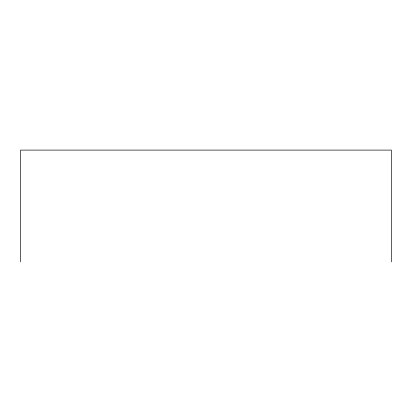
<?xml version="1.0" encoding="UTF-8"?>
<svg xmlns="http://www.w3.org/2000/svg" width="412" height="412" viewBox="0 0 412 412"><rect width="100%" height="100%" fill="white"/><g stroke="black" fill="none" stroke-linecap="round" stroke-linejoin="round"><path stroke-width="0.62" d="M391.4 261.903L391.4 150.097L20.6 150.097L20.6 261.903"/></g></svg>
